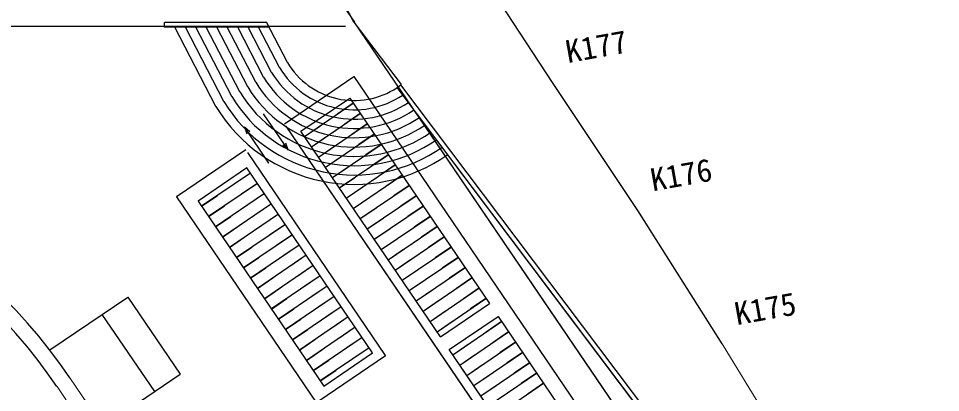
# Model space of a CAD drawing. Units: millimetres, scale not verified. Extents: x -200250 to 200250, y -138500 to 140234.
# Drawn here: x 91125 to 120801, y 43791 to 55840 of the extents above; entities that cross this region are included whole.
import ezdxf
from ezdxf.enums import TextEntityAlignment as Align

# ---------------------------------------------------------------- set-up
doc = ezdxf.new("R2010")
doc.units = ezdxf.units.MM
doc.header["$LTSCALE"] = 500
doc.layers.add('1-0_現況', color=4, linetype='Continuous')
doc.layers.add('1-8_公園図ﾖﾘ', color=4, linetype='Continuous')
doc.layers.add('1-3_現況4', color=7, linetype='Continuous', lineweight=9)
doc.styles.add('ＭＳ ゴシック', font='')
doc.styles.get('ＭＳ ゴシック').set_extended_font_data('MS Gothic')

msp = doc.modelspace()

# ---------------------------------------------------------------- linework, layer by layer
at = {"layer": '1-0_現況'}
msp.add_line((101645.2, 55584.2), (30403.9, 55583), dxfattribs=at)
at = {"layer": '1-3_現況4'}
for p, q in [((93804.6, 67690.7), (101934.7, 55724.8)), ((96459.1, 63784.1), (101934.8, 55725)), ((99112.5, 55714.4), (95825.3, 55705.8)), ((95825.7, 55555.8), (95825.3, 55705.8)), ((95825.7, 55555.8), (99189.9, 55564.6)), ((97480.2, 53007.6), (96162.1, 55556.7)), ((97736.1, 53164.1), (96498.5, 55557.6)), ((97992, 53320.7), (96835, 55558.5)), ((98247.9, 53477.2), (97171.4, 55559.4)), ((98503.9, 53633.7), (97507.8, 55560.2)), ((98759.8, 53790.3), (97844.2, 55561.1)), ((99015.7, 53946.8), (98180.6, 55562)), ((99271.7, 54103.4), (98517, 55562.8)), ((99527.6, 54259.9), (98853.5, 55563.7)), ((99783.6, 54416.4), (99112.1, 55715.1)), ((101919.9, 55723), (103438.1, 53707.3)), ((132945.1, 10072.1), (101933.3, 55727)), ((132945.1, 10072.1), (101933.3, 55727)), ((99686.6, 52449.2), (101920, 53966.4)), ((101920, 53966.4), (121305.6, 25427.7)), ((103312.9, 53613.1), (103432.7, 53703.3)), ((103312.9, 53613), (103432.7, 53703.3)), ((131407.3, 16320.1), (103312.9, 53613)), ((131533.4, 16402), (103432.7, 53703.3)), ((100215.7, 52204.2), (101787.4, 53271.8)), ((101787.4, 53271.8), (106282.6, 46654.2)), ((100328.1, 52038.7), (101899.8, 53106.4)), ((101899.9, 53106.3), (101403.6, 52769.1)), ((99808, 51603.1), (99015.3, 52770.2)), ((100552.9, 51707.9), (102124.5, 52775.5)), ((102124.7, 52775.4), (101628.3, 52438.2)), ((99187.6, 51181.7), (98394.9, 52348.8)), ((98394.9, 52348.8), (98472.8, 52124.7)), ((98394.9, 52348.8), (98574.4, 52193.7)), ((119016, 23993.3), (99742.8, 52366.6)), ((100328.2, 52038.6), (100824.5, 52375.8)), ((100777.6, 51377), (102349.3, 52444.6)), ((102349.4, 52444.5), (101853.1, 52107.3)), ((104710.9, 45586.6), (100215.7, 52204.2)), ((100552.9, 51707.8), (101049.2, 52044.9)), ((101002.4, 51046.1), (102574.1, 52113.7)), ((102574.1, 52113.6), (102077.8, 51776.5)), ((99808.1, 51603.1), (99628.5, 51758.2)), ((99808.1, 51603.1), (99730.1, 51827.1)), ((100777.7, 51376.9), (101274, 51714)), ((101227.1, 50715.2), (102798.8, 51782.8)), ((102798.9, 51782.8), (102302.6, 51445.6)), ((98445.8, 51606.4), (96212.3, 50089.3)), ((102941, 44988.7), (98502, 51523.7)), ((101002.5, 51046), (101498.8, 51383.1)), ((101451.9, 50384.4), (103023.6, 51451.9)), ((103023.7, 51451.8), (102527.3, 51114.7)), ((101227.2, 50715.1), (101723.5, 51052.3)), ((101676.7, 50053.4), (103248.4, 51121.1)), ((103248.4, 51121), (102752.1, 50783.8)), ((98478.6, 51024.2), (96906.9, 49956.6)), ((98591, 50858.8), (97019.3, 49791.2)), ((98591, 50858.7), (98094.7, 50521.5)), ((102524.3, 45068.3), (98478.6, 51024.2)), ((101901.4, 49722.6), (103473.1, 50790.2)), ((103473.2, 50790.1), (102976.8, 50453)), ((98815.7, 50527.9), (97244, 49460.3)), ((98815.8, 50527.7), (98319.5, 50190.6)), ((101452, 50384.3), (101948.3, 50721.4)), ((102126.2, 49391.7), (103697.9, 50459.3)), ((103697.9, 50459.2), (103201.6, 50122.1)), ((99040.5, 50197), (97468.8, 49129.4)), ((99040.6, 50196.9), (98544.3, 49859.8)), ((101676.7, 50053.4), (102173, 50390.5)), ((96212.3, 50089.3), (100707.5, 43471.6)), ((96906.9, 49956.6), (100952.6, 44000.7)), ((97019.4, 49791), (97515.7, 50128.2)), ((99265.3, 49866.1), (97693.5, 48798.6)), ((99265.3, 49866), (98769, 49528.9)), ((101901.5, 49722.5), (102397.8, 50059.6)), ((102350.9, 49060.8), (103922.6, 50128.4)), ((103922.7, 50128.3), (103426.4, 49791.2)), ((97244.1, 49460.1), (97740.5, 49797.3)), ((102126.2, 49391.6), (102622.6, 49728.8)), ((102575.7, 48729.9), (104147.3, 49797.5)), ((104147.5, 49797.5), (103651.1, 49460.3)), ((97468.9, 49129.3), (97965.2, 49466.4)), ((99490, 49535.3), (97918.3, 48467.6)), ((99490.1, 49535.1), (98993.7, 49198)), ((102351, 49060.8), (102847.3, 49397.9)), ((102800.4, 48399), (104372.2, 49466.6)), ((104372.2, 49466.6), (103875.8, 49129.4)), ((97693.6, 48798.4), (98190, 49135.5)), ((99714.7, 49204.4), (98143.1, 48136.7)), ((99714.9, 49204.3), (99218.5, 48867.1)), ((102575.7, 48729.9), (103072, 49067)), ((103025.2, 48068.2), (104596.9, 49135.7)), ((104596.9, 49135.7), (104100.6, 48798.6)), ((97918.4, 48467.5), (98414.7, 48804.7)), ((99939.5, 48873.4), (98367.9, 47805.9)), ((99939.6, 48873.4), (99443.2, 48536.3)), ((102800.5, 48399), (103296.8, 48736.1)), ((103249.9, 47737.3), (104821.6, 48804.8)), ((104821.7, 48804.8), (104325.4, 48467.7)), ((98143.1, 48136.6), (98639.4, 48473.8)), ((100164.3, 48542.6), (98592.6, 47475)), ((100164.4, 48542.5), (99668, 48205.4)), ((103025.3, 48068.1), (103521.6, 48405.2)), ((103474.7, 47406.4), (105046.4, 48474)), ((105046.5, 48474), (104550.1, 48136.8)), ((98367.9, 47805.8), (98864.3, 48142.9)), ((100389.1, 48211.7), (98817.4, 47144.1)), ((100389.1, 48211.6), (99892.8, 47874.5)), ((103699.5, 47075.5), (105271.1, 48143.1)), ((105271.2, 48143.1), (104774.9, 47806)), ((98592.6, 47474.9), (99089, 47812)), ((100613.8, 47880.9), (99042.1, 46813.3)), ((100613.9, 47880.8), (100117.5, 47543.6)), ((103250, 47737.2), (103746.3, 48074.4)), ((103924.2, 46744.6), (105495.9, 47812.2)), ((105496, 47812.2), (104999.6, 47475.1)), ((100838.6, 47550), (99266.9, 46482.4)), ((100838.6, 47549.9), (100342.3, 47212.7)), ((103474.8, 47406.4), (103971.1, 47743.5)), ((98817.4, 47144), (99313.7, 47481.2)), ((101063.3, 47219.1), (99491.7, 46151.5)), ((101063.3, 47219), (100567.1, 46881.8)), ((103699.5, 47075.5), (104195.8, 47412.6)), ((104149, 46413.8), (105720.7, 47481.3)), ((105720.7, 47481.3), (105224.4, 47144.2)), ((99042.2, 46813.1), (99538.5, 47150.3)), ((101288.1, 46888.2), (99716.4, 45820.6)), ((101288.1, 46888.1), (100791.8, 46551)), ((103924.3, 46744.6), (104420.6, 47081.7)), ((104373.7, 46082.8), (105945.4, 47150.4)), ((105945.5, 47150.5), (105449.2, 46813.3)), ((92130.3, 45162.1), (94640.1, 46866.6)), ((94640.1, 46866.6), (96325.6, 44384.8)), ((99266.9, 46482.3), (99763.2, 46819.4)), ((104149.1, 46413.7), (104645.3, 46750.9)), ((104598.5, 45752), (106170.2, 46819.5)), ((104710.9, 45586.6), (106282.6, 46654.2)), ((106170.2, 46819.6), (105673.9, 46482.5)), ((93812.9, 46304.8), (95498.3, 43823)), ((99491.7, 46151.4), (99988, 46488.5)), ((101512.9, 46557.3), (99941.2, 45489.7)), ((101512.9, 46557.2), (101016.5, 46220.1)), ((104373.7, 46082.9), (104870.1, 46420)), ((99716.5, 45820.5), (100212.8, 46157.7)), ((101737.6, 46226.4), (100165.9, 45158.8)), ((101737.6, 46226.3), (101241.3, 45889.3)), ((104598.5, 45752), (105094.9, 46089.1)), ((104991.8, 45173), (106563.6, 46240.6)), ((105104.3, 45007.5), (106675.9, 46075.1)), ((106676, 46075), (106179.8, 45737.8)), ((106563.6, 46240.6), (111058.7, 39622.9)), ((99941.2, 45489.6), (100437.5, 45826.8)), ((101962.4, 45895.5), (100390.7, 44827.9)), ((101962.4, 45895.5), (101466, 45558.4)), ((105329, 44676.7), (106900.7, 45744.2)), ((106900.8, 45744.1), (106404.4, 45406.9)), ((100165.9, 45158.7), (100662.3, 45495.9)), ((102187.2, 45564.7), (100615.5, 44497)), ((102187.1, 45564.6), (101690.8, 45227.5)), ((105553.7, 44345.8), (107125.5, 45413.3)), ((107125.6, 45413.2), (106629.2, 45076.1)), ((100390.7, 44827.9), (100887, 45165)), ((102411.9, 45233.8), (100840.2, 44166.1)), ((102411.9, 45233.7), (101915.6, 44896.6)), ((109487, 38555.3), (104991.8, 45173)), ((105104.3, 45007.3), (105600.7, 45344.5)), ((116376.1, 41087.8), (113775.9, 45357.1)), ((100615.4, 44497), (101111.8, 44834.2)), ((100790.2, 43527.8), (102941, 44988.7)), ((100952.6, 44000.7), (102524.3, 45068.3)), ((105329.1, 44676.5), (105825.4, 45013.6)), ((105778.5, 44014.9), (107350.2, 45082.4)), ((107350.3, 45082.3), (106854, 44745.2)), ((105553.9, 44345.6), (106050.2, 44682.7)), ((106003.3, 43684), (107575, 44751.6)), ((107575.1, 44751.4), (107078.7, 44414.3)), ((93843.7, 42699.4), (96325.6, 44384.8)), ((100840.2, 44166.1), (101336.5, 44503.3)), ((105778.6, 44014.7), (106274.9, 44351.9)), ((106228.1, 43353.1), (107799.7, 44420.7)), ((107799.8, 44420.6), (107303.5, 44083.4)), ((106003.4, 43683.9), (106499.7, 44021)), ((106452.8, 43022.2), (108024.5, 44089.8)), ((108024.6, 44089.7), (107528.2, 43752.6))]:
    msp.add_line(p, q, dxfattribs=at)
at = {"layer": '1-3_現況4', "color": 4}
for p, q in [((92779.4, 44266.7), (111242.2, 17079.9)), ((92365.8, 43985.7), (110828.5, 16799))]:
    msp.add_line(p, q, dxfattribs=at)
at = {"layer": '1-3_現況4'}
for radius, start, end in [(2500, 210.81766, 303.55238), (3100, 210.94077, 304.21884), (2800, 210.88585, 303.92131), (3700, 211.02339, 304.66884), (3400, 210.98573, 304.46365), (4300, 211.08298, 304.99319), (4000, 211.05542, 304.84317), (4900, 211.12798, 305.23801), (4600, 211.10693, 305.1236), (5200, 211.14087, 305.33929)]:
    msp.add_arc((101930.5, 55697.2), radius, start, end, dxfattribs=at)
at = {"layer": '1-8_公園図ﾖﾘ'}
for p, q in [((101919.8, 55723), (95338.3, 68432.7)), ((96459, 63784.1), (101934.8, 55725)), ((99112.4, 55714.4), (95825.2, 55705.8)), ((95825.6, 55555.8), (95825.2, 55705.8)), ((95825.6, 55555.8), (99189.9, 55564.6)), ((97480.1, 53007.6), (96162, 55556.7)), ((97736, 53164.1), (96498.4, 55557.6)), ((97991.9, 53320.7), (96834.9, 55558.5)), ((98247.9, 53477.2), (97171.3, 55559.4)), ((98503.9, 53633.7), (97507.7, 55560.2)), ((98759.7, 53790.3), (97844.1, 55561.1)), ((99015.7, 53946.8), (98180.6, 55562)), ((99271.6, 54103.4), (98517, 55562.8)), ((99527.6, 54259.9), (98853.4, 55563.7)), ((99783.5, 54416.4), (99112, 55715.1)), ((101919.8, 55723), (103438, 53707.3)), ((132945, 10072.1), (101933.3, 55727)), ((132945, 10072.1), (101933.3, 55727)), ((99686.6, 52449.2), (101920, 53966.4)), ((101920, 53966.4), (121305.5, 25427.7)), ((111058.8, 49659.6), (108314.6, 53780.6)), ((103312.8, 53613.1), (103432.7, 53703.3)), ((103312.8, 53613), (103432.7, 53703.3)), ((131407.3, 16320.1), (103312.8, 53613)), ((131533.3, 16402), (103432.7, 53703.3)), ((100215.6, 52204.2), (101787.3, 53271.8)), ((101787.3, 53271.8), (106282.5, 46654.2)), ((100328, 52038.7), (101899.7, 53106.4)), ((101899.8, 53106.3), (101403.5, 52769.1)), ((99808, 51603.1), (99015.2, 52770.2)), ((100552.8, 51707.9), (102124.4, 52775.5)), ((102124.6, 52775.4), (101628.3, 52438.2)), ((98394.8, 52348.8), (98472.7, 52124.7)), ((98394.8, 52348.8), (98574.4, 52193.7)), ((99187.5, 51181.7), (98394.8, 52348.8)), ((119015.9, 23993.3), (99742.7, 52366.6)), ((100328.1, 52038.6), (100824.5, 52375.8)), ((100777.6, 51377), (102349.3, 52444.6)), ((102349.3, 52444.5), (101853, 52107.3)), ((104710.8, 45586.6), (100215.6, 52204.2)), ((100552.9, 51707.8), (101049.2, 52044.9)), ((101002.3, 51046.1), (102574, 52113.7)), ((102574.1, 52113.6), (102077.8, 51776.5)), ((99808, 51603.1), (99628.4, 51758.2)), ((99808, 51603.1), (99730, 51827.1)), ((100777.6, 51376.9), (101273.9, 51714)), ((101227.1, 50715.2), (102798.8, 51782.8)), ((102798.8, 51782.8), (102302.5, 51445.6)), ((98445.7, 51606.4), (96212.3, 50089.3)), ((102940.9, 44988.7), (98501.9, 51523.7)), ((101002.4, 51046), (101498.7, 51383.1)), ((101451.8, 50384.4), (103023.5, 51451.9)), ((103023.6, 51451.8), (102527.3, 51114.7)), ((101227.1, 50715.1), (101723.5, 51052.3)), ((101676.6, 50053.4), (103248.3, 51121.1)), ((103248.4, 51121), (102752.1, 50783.8)), ((98478.5, 51024.2), (96906.8, 49956.6)), ((98590.9, 50858.8), (97019.2, 49791.2)), ((98591, 50858.7), (98094.7, 50521.5)), ((102524.2, 45068.3), (98478.5, 51024.2)), ((101901.4, 49722.6), (103473, 50790.2)), ((103473.1, 50790.1), (102976.8, 50453)), ((98815.7, 50527.9), (97243.9, 49460.3)), ((98815.7, 50527.7), (98319.4, 50190.6)), ((101451.9, 50384.3), (101948.3, 50721.4)), ((102126.1, 49391.7), (103697.8, 50459.3)), ((103697.9, 50459.2), (103201.5, 50122.1)), ((99040.4, 50197), (97468.7, 49129.4)), ((99040.5, 50196.9), (98544.2, 49859.8)), ((101676.7, 50053.4), (102173, 50390.5)), ((96212.3, 50089.3), (100707.5, 43471.6)), ((96906.8, 49956.6), (100952.5, 44000.7)), ((97019.3, 49791), (97515.6, 50128.2)), ((99265.2, 49866.1), (97693.5, 48798.6)), ((99265.3, 49866), (98768.9, 49528.9)), ((101901.4, 49722.5), (102397.7, 50059.6)), ((102350.9, 49060.8), (103922.5, 50128.4)), ((103922.6, 50128.3), (103426.3, 49791.2)), ((97244, 49460.1), (97740.4, 49797.3)), ((102126.2, 49391.6), (102622.5, 49728.8)), ((102575.6, 48729.9), (104147.3, 49797.5)), ((104147.4, 49797.5), (103651, 49460.3)), ((113775.8, 45357.1), (111058.8, 49659.6)), ((97468.8, 49129.3), (97965.1, 49466.4)), ((99490, 49535.3), (97918.3, 48467.6)), ((99490, 49535.1), (98993.7, 49198)), ((102350.9, 49060.8), (102847.3, 49397.9)), ((102800.4, 48399), (104372.1, 49466.6)), ((104372.2, 49466.6), (103875.8, 49129.4)), ((97693.6, 48798.4), (98189.9, 49135.5)), ((99714.7, 49204.4), (98143, 48136.7)), ((99714.8, 49204.3), (99218.4, 48867.1)), ((102575.7, 48729.9), (103072, 49067)), ((103025.1, 48068.2), (104596.8, 49135.7)), ((104596.9, 49135.7), (104100.5, 48798.6)), ((97918.3, 48467.5), (98414.6, 48804.7)), ((99939.5, 48873.4), (98367.8, 47805.9)), ((99939.5, 48873.4), (99443.2, 48536.3)), ((102800.4, 48399), (103296.8, 48736.1)), ((103249.9, 47737.3), (104821.6, 48804.8)), ((104821.7, 48804.8), (104325.3, 48467.7)), ((98143.1, 48136.6), (98639.4, 48473.8)), ((100164.2, 48542.6), (98592.5, 47475)), ((100164.3, 48542.5), (99668, 48205.4)), ((103025.2, 48068.1), (103521.5, 48405.2)), ((103474.7, 47406.4), (105046.3, 48474)), ((105046.4, 48474), (104550.1, 48136.8)), ((98367.9, 47805.8), (98864.2, 48142.9)), ((100389, 48211.7), (98817.3, 47144.1)), ((100389, 48211.6), (99892.7, 47874.5)), ((103699.4, 47075.5), (105271.1, 48143.1)), ((105271.1, 48143.1), (104774.9, 47806)), ((98592.6, 47474.9), (99088.9, 47812)), ((100613.8, 47880.9), (99042.1, 46813.3)), ((100613.8, 47880.8), (100117.5, 47543.6)), ((103249.9, 47737.2), (103746.3, 48074.4)), ((103924.2, 46744.6), (105495.9, 47812.2)), ((105495.9, 47812.2), (104999.6, 47475.1)), ((100838.5, 47550), (99266.8, 46482.4)), ((100838.6, 47549.9), (100342.3, 47212.7)), ((103474.7, 47406.4), (103971, 47743.5)), ((98817.4, 47144), (99313.7, 47481.2)), ((101063.3, 47219.1), (99491.6, 46151.5)), ((101063.3, 47219), (100567, 46881.8)), ((103699.5, 47075.5), (104195.8, 47412.6)), ((104148.9, 46413.8), (105720.7, 47481.3)), ((105720.7, 47481.3), (105224.3, 47144.2)), ((99042.2, 46813.1), (99538.4, 47150.3)), ((101288, 46888.2), (99716.4, 45820.6)), ((101288.1, 46888.1), (100791.7, 46551)), ((103924.2, 46744.6), (104420.5, 47081.7)), ((104373.7, 46082.8), (105945.4, 47150.4)), ((105945.4, 47150.5), (105449.1, 46813.3)), ((92130.2, 45162.1), (94640.1, 46866.6)), ((94640.1, 46866.6), (96325.5, 44384.8)), ((99266.9, 46482.3), (99763.2, 46819.4)), ((104149, 46413.7), (104645.3, 46750.9)), ((104598.4, 45752), (106170.1, 46819.5)), ((104710.8, 45586.6), (106282.5, 46654.2)), ((106170.2, 46819.6), (105673.9, 46482.5)), ((93812.8, 46304.8), (95498.2, 43823)), ((99491.6, 46151.4), (99987.9, 46488.5)), ((101512.8, 46557.3), (99941.1, 45489.7)), ((101512.8, 46557.2), (101016.5, 46220.1)), ((104373.7, 46082.9), (104870, 46420)), ((99716.4, 45820.5), (100212.7, 46157.7)), ((101737.6, 46226.4), (100165.9, 45158.8)), ((101737.6, 46226.3), (101241.3, 45889.3)), ((104598.4, 45752), (105094.8, 46089.1)), ((104991.8, 45173), (106563.5, 46240.6)), ((105104.2, 45007.5), (106675.9, 46075.1)), ((106676, 46075), (106179.7, 45737.8)), ((106563.5, 46240.6), (111058.7, 39622.9)), ((99941.1, 45489.6), (100437.4, 45826.8)), ((101962.3, 45895.5), (100390.6, 44827.9)), ((101962.3, 45895.5), (101466, 45558.4)), ((105328.9, 44676.7), (106900.6, 45744.2)), ((106900.7, 45744.1), (106404.4, 45406.9)), ((100165.9, 45158.7), (100662.2, 45495.9)), ((102187.1, 45564.7), (100615.4, 44497)), ((102187.1, 45564.6), (101690.8, 45227.5)), ((105553.7, 44345.8), (107125.4, 45413.3)), ((107125.5, 45413.2), (106629.1, 45076.1)), ((100390.6, 44827.9), (100887, 45165)), ((102411.8, 45233.8), (100840.2, 44166.1)), ((102411.8, 45233.7), (101915.5, 44896.6)), ((109487, 38555.3), (104991.8, 45173)), ((105104.3, 45007.3), (105600.6, 45344.5)), ((100615.4, 44497), (101111.7, 44834.2)), ((100790.2, 43527.8), (102940.9, 44988.7)), ((100952.5, 44000.7), (102524.2, 45068.3)), ((105329, 44676.5), (105825.4, 45013.6)), ((105778.4, 44014.9), (107350.2, 45082.4)), ((107350.2, 45082.3), (106853.9, 44745.2)), ((105553.8, 44345.6), (106050.1, 44682.7)), ((106003.2, 43684), (107574.9, 44751.6)), ((107575, 44751.4), (107078.6, 44414.3)), ((93843.7, 42699.4), (96325.5, 44384.8)), ((100840.2, 44166.1), (101336.5, 44503.3)), ((105778.5, 44014.7), (106274.9, 44351.9)), ((106228, 43353.1), (107799.7, 44420.7)), ((107799.7, 44420.6), (107303.4, 44083.4)), ((106003.4, 43683.9), (106499.6, 44021)), ((106452.7, 43022.2), (108024.4, 44089.8)), ((108024.5, 44089.7), (107528.2, 43752.6))]:
    msp.add_line(p, q, dxfattribs=at)
msp.add_lwpolyline([(108314.6, 53780.6), (105579.1, 57962.1), (102952.4, 62218.3)], dxfattribs=at)
for centre, radius, start, end in [((101930.5, 55697.2), 2500, 210.81766, 303.55238), ((101930.5, 55697.2), 3100, 210.94077, 304.21884), ((101930.5, 55697.2), 2800, 210.88585, 303.92131), ((101930.5, 55697.2), 3700, 211.02339, 304.66884), ((101930.5, 55697.2), 3400, 210.98573, 304.46365), ((101930.5, 55697.2), 4300, 211.08298, 304.99319), ((101930.5, 55697.2), 4000, 211.05542, 304.84317), ((101930.5, 55697.2), 4900, 211.12798, 305.23801), ((101930.5, 55697.2), 4600, 211.10693, 305.1236), ((101930.5, 55697.2), 5200, 211.14087, 305.33929), ((77888.4, 34154.1), 18000, 34.18076, 90.16072), ((77888.4, 34154.1), 17500, 34.18076, 90.16072)]:
    msp.add_arc(centre, radius, start, end, dxfattribs=at)

# ---------------------------------------------------------------- texts
at = {"layer": '1-0_現況', "color": 7, "style": 'ＭＳ ゴシック'}
for s, p in [('K177', (108840.6, 54183.3)), ('K176', (111573.5, 50054.9)), ('K175', (114279.2, 45744.9))]:
    msp.add_text(s, height=733.1, rotation=10.128, dxfattribs=at).set_placement(p, align=Align.BOTTOM_LEFT)
at = {"layer": '1-3_現況4', "style": 'ＭＳ ゴシック'}
for s, p in [('K177', (108840.6, 54183.3)), ('K176', (111573.5, 50054.9)), ('K175', (114279.3, 45744.9))]:
    msp.add_text(s, height=733.1, rotation=10.128, dxfattribs=at).set_placement(p, align=Align.BOTTOM_LEFT)

doc.saveas('drawing.dxf')
